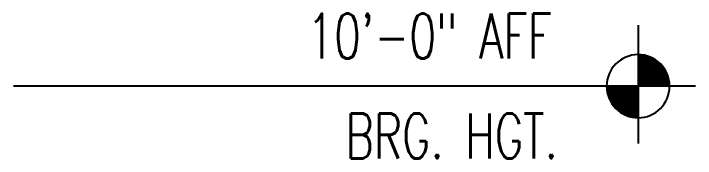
# Model space of a CAD drawing. Header units: inches. Extents: x -25328 to 8149, y -5530 to 4336.
# Drawn here: x -12102 to -12041.1, y 27.6 to 40.5 of the extents above; entities that cross this region are included whole.
import ezdxf

# ---------------------------------------------------------------- set-up
doc = ezdxf.new("R2010")
doc.units = ezdxf.units.IN
doc.header["$LTSCALE"] = 16
doc.header["$MEASUREMENT"] = 0
doc.layers.get('0').update_dxf_attribs({"linetype": 'CONTINUOUS'})
doc.layers.add('DIMS', color=5, linetype='CONTINUOUS')
doc.layers.add('TEXT', color=11, linetype='CONTINUOUS')
doc.styles.add('PAYTS NOTES', font='romans.shx', dxfattribs={"width": 0.7, "height": 4.5})

# ---------------------------------------------------------------- blocks, each defined once
blk = doc.blocks.new('ELEVBUB')
for p, q in [((0, 0.1506), (0, -0.142)), ((-0.142, 0), (0.0781, 0))]:
    blk.add_line(p, q)
at = {"const_width": 0.0781}
for points in [[(0, 0.0391, 0.414214), (-0.0391, 0, 1)], [(0, -0.0391, 0.414213), (0.0391, 0, 1)]]:
    blk.add_lwpolyline(points, format="xyb", dxfattribs=at)
blk.add_circle((0, 0), 0.0781)

msp = doc.modelspace()

# ---------------------------------------------------------------- linework, layer by layer
at = {"layer": 'DIMS'}
msp.add_line((-12049.04753506, 34.03699058), (-12101.96252634, 34.03699058), dxfattribs=at)

# ---------------------------------------------------------------- block references
at = {"layer": 'DIMS', "xscale": -36, "yscale": 36, "zscale": 36}
msp.add_blockref('ELEVBUB', (-12046.23503506, 34.03699058), dxfattribs=at)

# ---------------------------------------------------------------- texts
at = {"layer": 'TEXT', "style": 'PAYTS NOTES', "width": 0.7}
for s, p in [('10\'-0" AFF', (-12075.77378987, 36.49698843)), ('BRG. HGT.', (-12072.34015755, 27.61096003))]:
    msp.add_text(s, height=4, dxfattribs=at).set_placement(p)

doc.saveas('drawing.dxf')
